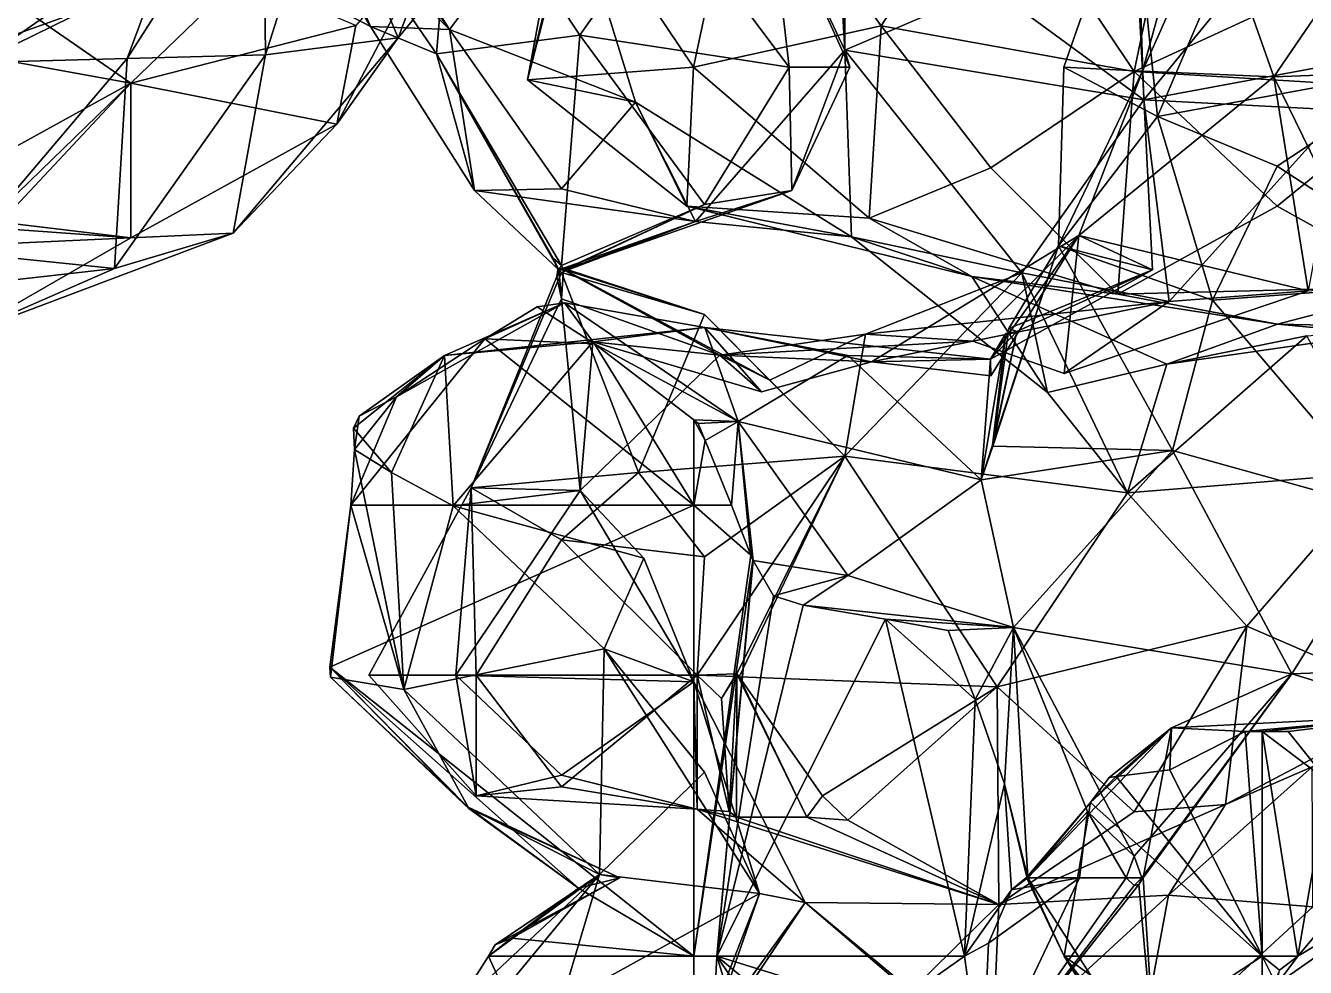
# Model space of a CAD drawing. Extents: x 290083 to 295691, y 4553739 to 4561622.
# Drawn here: x 291511.2 to 291623.8, y 4554070.4 to 4554153.2 of the extents above; entities that cross this region are included whole.
import ezdxf

# ---------------------------------------------------------------- set-up
doc = ezdxf.new("R2010")
doc.units = 0
doc.layers.add('Au_ppm_Pref_-_0_3', color=7, linetype='CONTINUOUS')

msp = doc.modelspace()

# ---------------------------------------------------------------- linework, layer by layer
at = {"layer": 'Au_ppm_Pref_-_0_3'}
for points in [[(291609.46, 4554149.18, 1853.07), (291619.69, 4554172.07, 1852.85), (291608.57, 4554166.81, 1858.84)], [(291619.69, 4554172.07, 1852.85), (291609.46, 4554149.18, 1853.07), (291614.46, 4554167.34, 1849.83)], [(291629.64, 4554150.39, 1829.93), (291621.33, 4554161.03, 1827.21), (291630.86, 4554171.69, 1826.27)], [(291559.43, 4554165.21, 1812.38), (291569.97, 4554149.53, 1811.44), (291574.31, 4554169.97, 1806.27)], [(291574.31, 4554169.97, 1806.27), (291569.97, 4554149.53, 1811.44), (291586.46, 4554153.17, 1808.15)], [(291596.1, 4554168.06, 1805.9), (291574.31, 4554169.97, 1806.27), (291586.46, 4554153.17, 1808.15)], [(291524.5, 4554162.04, 1831.04), (291532.08, 4554169.04, 1823.39), (291520.11, 4554150.3, 1823.44)], [(291532.08, 4554169.04, 1823.39), (291532.29, 4554150.61, 1817.16), (291520.11, 4554150.3, 1823.44)], [(291532.08, 4554169.04, 1823.39), (291524.5, 4554162.04, 1831.04), (291541.52, 4554153.1, 1829.31)], [(291541.52, 4554153.1, 1829.31), (291524.5, 4554162.04, 1831.04), (291534.85, 4554168.86, 1834.67)], [(291537.83, 4554167.85, 1823.47), (291532.08, 4554169.04, 1823.39), (291548.48, 4554152.85, 1825.78)], [(291541.52, 4554153.1, 1829.31), (291548.48, 4554152.85, 1825.78), (291532.08, 4554169.04, 1823.39)], [(291532.08, 4554169.04, 1823.39), (291537.6, 4554167.34, 1816.12), (291532.29, 4554150.61, 1817.16)], [(291547.35, 4554150.7, 1834.83), (291534.85, 4554168.86, 1834.67), (291548.86, 4554169.1, 1839.13)], [(291547.35, 4554150.7, 1834.83), (291541.52, 4554153.1, 1829.31), (291534.85, 4554168.86, 1834.67)], [(291548.48, 4554152.85, 1825.78), (291538.67, 4554168.38, 1823.37), (291537.83, 4554167.85, 1823.47)], [(291558.69, 4554166.36, 1823.3), (291538.67, 4554168.38, 1823.37), (291548.48, 4554152.85, 1825.78)], [(291559.96, 4554152.34, 1839.48), (291547.35, 4554150.7, 1834.83), (291548.86, 4554169.1, 1839.13)], [(291559.96, 4554152.34, 1839.48), (291548.86, 4554169.1, 1839.13), (291567.84, 4554163.59, 1838.48)], [(291583.28, 4554151.04, 1828.75), (291582.33, 4554167.34, 1829.31), (291583.36, 4554168.87, 1823.04)], [(291583.28, 4554151.04, 1828.75), (291583.36, 4554168.87, 1823.04), (291596.13, 4554156.54, 1825.71)], [(291612.75, 4554168.38, 1811.07), (291596.1, 4554168.06, 1805.9), (291608.75, 4554149.15, 1806.98)], [(291623.97, 4554156.18, 1810.52), (291612.75, 4554168.38, 1811.07), (291608.75, 4554149.15, 1806.98)], [(291537.6, 4554167.34, 1816.12), (291543.97, 4554152.12, 1810.46), (291532.29, 4554150.61, 1817.16)], [(291537.6, 4554167.34, 1816.12), (291556.48, 4554167.34, 1810.94), (291543.97, 4554152.12, 1810.46)], [(291547.51, 4554161.57, 1804.47), (291543.97, 4554152.12, 1810.46), (291556.48, 4554167.34, 1810.94)], [(291558.69, 4554166.36, 1823.3), (291555.36, 4554148.42, 1817.37), (291560.25, 4554167.34, 1817.43)], [(291559.43, 4554165.21, 1812.38), (291560.25, 4554167.34, 1817.43), (291555.36, 4554148.42, 1817.37)], [(291583.28, 4554151.04, 1828.75), (291576.57, 4554165.27, 1834.3), (291582.33, 4554167.34, 1829.31)], [(291596.1, 4554168.06, 1805.9), (291586.46, 4554153.17, 1808.15), (291608.75, 4554149.15, 1806.98)], [(291610.79, 4554145.21, 1863.76), (291608.57, 4554166.81, 1858.84), (291620.23, 4554167.31, 1864.34)], [(291609.46, 4554149.18, 1853.07), (291621.02, 4554148.67, 1848.48), (291614.46, 4554167.34, 1849.83)], [(291610.79, 4554145.21, 1863.76), (291620.23, 4554167.31, 1864.34), (291634.57, 4554149.56, 1864.86)], [(291614.46, 4554167.34, 1849.83), (291621.02, 4554148.67, 1848.48), (291633.77, 4554167.32, 1847.09)], [(291634.57, 4554149.56, 1864.86), (291620.23, 4554167.31, 1864.34), (291640.06, 4554167.34, 1868)], [(291621.02, 4554148.67, 1848.48), (291643.86, 4554149.52, 1848.39), (291633.77, 4554167.32, 1847.09)], [(291558.69, 4554166.36, 1823.3), (291548.48, 4554152.85, 1825.78), (291564.86, 4554146.46, 1823.37)], [(291558.69, 4554166.36, 1823.3), (291564.86, 4554146.46, 1823.37), (291555.36, 4554148.42, 1817.37)], [(291608.89, 4554166.86, 1823.25), (291609.58, 4554146.66, 1828.18), (291596.13, 4554156.54, 1825.71)], [(291610.79, 4554145.21, 1863.76), (291602.55, 4554149.52, 1859.01), (291608.57, 4554166.81, 1858.84)], [(291602.55, 4554149.52, 1859.01), (291609.46, 4554149.18, 1853.07), (291608.57, 4554166.81, 1858.84)], [(291609.58, 4554146.66, 1828.18), (291608.89, 4554166.86, 1823.25), (291621.33, 4554161.03, 1827.21)], [(291559.43, 4554165.21, 1812.38), (291555.36, 4554148.42, 1817.37), (291569.97, 4554149.53, 1811.44)], [(291576.57, 4554165.27, 1834.3), (291578.38, 4554149.52, 1838.76), (291567.84, 4554163.59, 1838.48)], [(291576.57, 4554165.27, 1834.3), (291583.72, 4554149.52, 1835.25), (291578.38, 4554149.52, 1838.76)], [(291583.72, 4554149.52, 1835.25), (291576.57, 4554165.27, 1834.3), (291583.28, 4554151.04, 1828.75)], [(291559.96, 4554152.34, 1839.48), (291567.84, 4554163.59, 1838.48), (291578.38, 4554149.52, 1838.76)], [(291516.83, 4554154.75, 1835.25), (291524.5, 4554162.04, 1831.04), (291506.99, 4554149.94, 1829.49)], [(291506.99, 4554149.94, 1829.49), (291524.5, 4554162.04, 1831.04), (291520.11, 4554150.3, 1823.44)], [(291547.51, 4554161.57, 1804.47), (291538.56, 4554144.52, 1804.68), (291543.97, 4554152.12, 1810.46)], [(291538.56, 4554144.52, 1804.68), (291547.51, 4554161.57, 1804.47), (291540.24, 4554153.21, 1800.98)], [(291621.33, 4554161.03, 1827.21), (291629.64, 4554150.39, 1829.93), (291609.58, 4554146.66, 1828.18)], [(291508.71, 4554156.24, 1793.53), (291520.44, 4554148.13, 1799.03), (291530.13, 4554157.48, 1794.91)], [(291540.24, 4554153.21, 1800.98), (291530.13, 4554157.48, 1794.91), (291520.44, 4554148.13, 1799.03)], [(291496.81, 4554152.4, 1799.72), (291520.44, 4554148.13, 1799.03), (291508.71, 4554156.24, 1793.53)], [(291583.28, 4554151.04, 1828.75), (291596.13, 4554156.54, 1825.71), (291609.58, 4554146.66, 1828.18)], [(291634.01, 4554147.63, 1806.55), (291623.97, 4554156.18, 1810.52), (291608.75, 4554149.15, 1806.98)], [(291516.83, 4554154.75, 1835.25), (291498.15, 4554148.07, 1835.75), (291506.04, 4554155.09, 1840.23)], [(291506.99, 4554149.94, 1829.49), (291498.15, 4554148.07, 1835.75), (291516.83, 4554154.75, 1835.25)], [(291538.56, 4554144.52, 1804.68), (291540.24, 4554153.21, 1800.98), (291520.44, 4554148.13, 1799.03)], [(291547.35, 4554150.7, 1834.83), (291550.67, 4554138.69, 1829.31), (291541.52, 4554153.1, 1829.31)], [(291541.52, 4554153.1, 1829.31), (291550.67, 4554138.69, 1829.31), (291548.48, 4554152.85, 1825.78)], [(291550.67, 4554138.69, 1829.31), (291558.33, 4554138.83, 1825.75), (291548.48, 4554152.85, 1825.78)], [(291548.48, 4554152.85, 1825.78), (291558.33, 4554138.83, 1825.75), (291564.86, 4554146.46, 1823.37)], [(291586.46, 4554153.17, 1808.15), (291569.97, 4554149.53, 1811.44), (291585.42, 4554136.26, 1812.12)], [(291586.46, 4554153.17, 1808.15), (291585.42, 4554136.26, 1812.12), (291596.13, 4554140.69, 1808.55)], [(291586.46, 4554153.17, 1808.15), (291596.13, 4554140.69, 1808.55), (291608.75, 4554149.15, 1806.98)], [(291520.44, 4554148.13, 1799.03), (291496.81, 4554152.4, 1799.72), (291505.35, 4554139.82, 1800.75)], [(291532.29, 4554150.61, 1817.16), (291543.97, 4554152.12, 1810.46), (291529.44, 4554134.93, 1810.67)], [(291543.97, 4554152.12, 1810.46), (291538.56, 4554144.52, 1804.68), (291529.44, 4554134.93, 1810.67)], [(291558.33, 4554132.08, 1835.38), (291547.35, 4554150.7, 1834.83), (291559.96, 4554152.34, 1839.48)], [(291558.33, 4554132.08, 1835.38), (291559.96, 4554152.34, 1839.48), (291570.93, 4554137.47, 1839.27)], [(291559.96, 4554152.34, 1839.48), (291578.38, 4554149.52, 1838.76), (291570.93, 4554137.47, 1839.27)], [(291518.99, 4554131.84, 1817.31), (291520.11, 4554150.3, 1823.44), (291532.29, 4554150.61, 1817.16)], [(291518.99, 4554131.84, 1817.31), (291532.29, 4554150.61, 1817.16), (291529.44, 4554134.93, 1810.67)], [(291558.33, 4554132.08, 1835.38), (291557.6, 4554132.74, 1835.25), (291547.35, 4554150.7, 1834.83)], [(291558.11, 4554131.7, 1835.15), (291550.67, 4554138.69, 1829.31), (291547.35, 4554150.7, 1834.83)], [(291558.11, 4554131.7, 1835.15), (291547.35, 4554150.7, 1834.83), (291557.6, 4554132.74, 1835.25)], [(291578.6, 4554138.68, 1835.25), (291583.28, 4554151.04, 1828.75), (291570.14, 4554135.97, 1828.78)], [(291583.28, 4554151.04, 1828.75), (291583.85, 4554134.61, 1823.22), (291570.14, 4554135.97, 1828.78)], [(291578.6, 4554138.68, 1835.25), (291583.72, 4554149.52, 1835.25), (291583.28, 4554151.04, 1828.75)], [(291583.28, 4554151.04, 1828.75), (291598.86, 4554131.45, 1828.9), (291583.85, 4554134.61, 1823.22)], [(291583.28, 4554151.04, 1828.75), (291609.58, 4554146.66, 1828.18), (291598.86, 4554131.45, 1828.9)], [(291609.58, 4554146.66, 1828.18), (291629.64, 4554150.39, 1829.93), (291627.02, 4554145.76, 1835.35)], [(291518.99, 4554131.84, 1817.31), (291505.59, 4554133.2, 1823.98), (291520.11, 4554150.3, 1823.44)], [(291520.11, 4554150.3, 1823.44), (291505.59, 4554133.2, 1823.98), (291506.99, 4554149.94, 1829.49)], [(291555.36, 4554148.42, 1817.37), (291569.37, 4554137.31, 1818.13), (291569.97, 4554149.53, 1811.44)], [(291585.42, 4554136.26, 1812.12), (291569.97, 4554149.53, 1811.44), (291569.37, 4554137.31, 1818.13)], [(291578.6, 4554138.68, 1835.25), (291570.93, 4554137.47, 1839.27), (291578.38, 4554149.52, 1838.76)], [(291578.6, 4554138.68, 1835.25), (291578.38, 4554149.52, 1838.76), (291583.72, 4554149.52, 1835.25)], [(291610.79, 4554145.21, 1863.76), (291602.07, 4554133.83, 1858.92), (291602.55, 4554149.52, 1859.01)], [(291609.46, 4554149.18, 1853.07), (291602.55, 4554149.52, 1859.01), (291602.07, 4554133.83, 1858.92)], [(291610.79, 4554145.21, 1863.76), (291634.57, 4554149.56, 1864.86), (291621.33, 4554140.83, 1867.99)], [(291643.86, 4554149.52, 1848.39), (291621.02, 4554148.67, 1848.48), (291629.98, 4554130.38, 1848.12)], [(291636.91, 4554130.65, 1869.87), (291621.33, 4554140.83, 1867.99), (291634.57, 4554149.56, 1864.86)], [(291508.53, 4554136.6, 1800.96), (291520.44, 4554148.13, 1799.03), (291505.35, 4554139.82, 1800.75)], [(291509.01, 4554135.89, 1801.42), (291520.44, 4554148.13, 1799.03), (291508.53, 4554136.6, 1800.96)], [(291509.01, 4554135.89, 1801.42), (291520.45, 4554134.52, 1805.28), (291520.44, 4554148.13, 1799.03)], [(291520.45, 4554134.52, 1805.28), (291538.56, 4554144.52, 1804.68), (291520.44, 4554148.13, 1799.03)], [(291555.36, 4554148.42, 1817.37), (291564.86, 4554146.46, 1823.37), (291569.37, 4554137.31, 1818.13)], [(291596.13, 4554140.69, 1808.55), (291607.31, 4554129.57, 1810.86), (291608.75, 4554149.15, 1806.98)], [(291602.07, 4554133.83, 1858.92), (291610.36, 4554131.7, 1853.07), (291609.46, 4554149.18, 1853.07)], [(291609.46, 4554149.18, 1853.07), (291610.36, 4554131.7, 1853.07), (291603.88, 4554134.74, 1846.46)], [(291609.46, 4554149.18, 1853.07), (291603.88, 4554134.74, 1846.46), (291621.02, 4554148.67, 1848.48)], [(291621.02, 4554148.67, 1848.48), (291603.88, 4554134.74, 1846.46), (291624.06, 4554129.85, 1841.2)], [(291608.75, 4554149.15, 1806.98), (291607.31, 4554129.57, 1810.86), (291621.33, 4554137.3, 1807.42)], [(291634.01, 4554147.63, 1806.55), (291608.75, 4554149.15, 1806.98), (291621.33, 4554137.3, 1807.42)], [(291621.02, 4554148.67, 1848.48), (291624.06, 4554129.85, 1841.2), (291629.98, 4554130.38, 1848.12)], [(291634.01, 4554147.63, 1806.55), (291621.33, 4554137.3, 1807.42), (291634.05, 4554130.24, 1810.88)], [(291570.14, 4554135.97, 1828.78), (291564.86, 4554146.46, 1823.37), (291558.33, 4554138.83, 1825.75)], [(291570.14, 4554135.97, 1828.78), (291583.85, 4554134.61, 1823.22), (291564.86, 4554146.46, 1823.37)], [(291564.86, 4554146.46, 1823.37), (291583.85, 4554134.61, 1823.22), (291569.37, 4554137.31, 1818.13)], [(291598.86, 4554131.45, 1828.9), (291609.58, 4554146.66, 1828.18), (291611.82, 4554128.93, 1834.79)], [(291611.82, 4554128.93, 1834.79), (291609.58, 4554146.66, 1828.18), (291627.02, 4554145.76, 1835.35)], [(291610.79, 4554145.21, 1863.76), (291615.64, 4554129.05, 1866.68), (291602.07, 4554133.83, 1858.92)], [(291610.79, 4554145.21, 1863.76), (291621.33, 4554140.83, 1867.99), (291615.64, 4554129.05, 1866.68)], [(291611.82, 4554128.93, 1834.79), (291627.02, 4554145.76, 1835.35), (291624.06, 4554129.85, 1841.2)], [(291520.45, 4554134.52, 1805.28), (291529.44, 4554134.93, 1810.67), (291538.56, 4554144.52, 1804.68)], [(291585.42, 4554136.26, 1812.12), (291607.31, 4554129.57, 1810.86), (291596.13, 4554140.69, 1808.55)], [(291636.91, 4554130.65, 1869.87), (291615.64, 4554129.05, 1866.68), (291621.33, 4554140.83, 1867.99)], [(291570.14, 4554135.97, 1828.78), (291558.33, 4554138.83, 1825.75), (291550.67, 4554138.69, 1829.31)], [(291558.11, 4554131.7, 1835.15), (291570.14, 4554135.97, 1828.78), (291550.67, 4554138.69, 1829.31)], [(291558.62, 4554131.7, 1835.25), (291570.93, 4554137.47, 1839.27), (291578.6, 4554138.68, 1835.25)], [(291558.62, 4554131.7, 1835.25), (291578.6, 4554138.68, 1835.25), (291570.14, 4554135.97, 1828.78)], [(291558.33, 4554132.08, 1835.38), (291570.93, 4554137.47, 1839.27), (291558.53, 4554131.7, 1835.34)], [(291558.62, 4554131.7, 1835.25), (291558.53, 4554131.7, 1835.34), (291570.93, 4554137.47, 1839.27)], [(291583.85, 4554134.61, 1823.22), (291594.44, 4554131.13, 1817.55), (291569.37, 4554137.31, 1818.13)], [(291569.37, 4554137.31, 1818.13), (291594.44, 4554131.13, 1817.55), (291585.42, 4554136.26, 1812.12)], [(291607.31, 4554129.57, 1810.86), (291634.05, 4554130.24, 1810.88), (291621.33, 4554137.3, 1807.42)], [(291506.12, 4554135.56, 1802.09), (291520.45, 4554134.52, 1805.28), (291509.01, 4554135.89, 1801.42)], [(291558.11, 4554131.7, 1835.15), (291558.92, 4554131.7, 1834.97), (291570.14, 4554135.97, 1828.78)], [(291558.62, 4554131.7, 1835.25), (291570.14, 4554135.97, 1828.78), (291558.92, 4554131.7, 1834.97)], [(291607.31, 4554129.57, 1810.86), (291585.42, 4554136.26, 1812.12), (291594.44, 4554131.13, 1817.55)], [(291498.07, 4554133.51, 1806.68), (291520.45, 4554134.52, 1805.28), (291506.12, 4554135.56, 1802.09)], [(291520.45, 4554134.52, 1805.28), (291505.45, 4554125.91, 1811.56), (291529.44, 4554134.93, 1810.67)], [(291518.99, 4554131.84, 1817.31), (291529.44, 4554134.93, 1810.67), (291505.45, 4554125.91, 1811.56)], [(291598.86, 4554131.45, 1828.9), (291601.1, 4554120.91, 1823.37), (291583.85, 4554134.61, 1823.22)], [(291583.85, 4554134.61, 1823.22), (291601.1, 4554120.91, 1823.37), (291594.44, 4554131.13, 1817.55)], [(291585.62, 4554123.61, 1847.08), (291603.88, 4554134.74, 1846.46), (291596.13, 4554122.39, 1849.96)], [(291585.62, 4554123.61, 1847.08), (291594.53, 4554125.45, 1841.57), (291603.88, 4554134.74, 1846.46)], [(291594.53, 4554125.45, 1841.57), (291602.58, 4554122.58, 1841.19), (291603.88, 4554134.74, 1846.46)], [(291610.36, 4554131.7, 1853.07), (291596.09, 4554123.86, 1853.07), (291603.88, 4554134.74, 1846.46)], [(291596.13, 4554122.39, 1849.96), (291603.88, 4554134.74, 1846.46), (291596.09, 4554123.86, 1853.07)], [(291624.06, 4554129.85, 1841.2), (291603.88, 4554134.74, 1846.46), (291602.58, 4554122.58, 1841.19)], [(291520.45, 4554134.52, 1805.28), (291498.07, 4554133.51, 1806.68), (291505.45, 4554125.91, 1811.56)], [(291597.7, 4554126.55, 1854.65), (291602.07, 4554133.83, 1858.92), (291596.29, 4554116.34, 1858.65)], [(291602.07, 4554133.83, 1858.92), (291596.31, 4554116.21, 1858.67), (291596.29, 4554116.34, 1858.65)], [(291612.11, 4554115.82, 1863.87), (291596.31, 4554116.21, 1858.67), (291602.07, 4554133.83, 1858.92)], [(291610.36, 4554131.7, 1853.07), (291602.07, 4554133.83, 1858.92), (291597.7, 4554126.55, 1854.65)], [(291602.07, 4554133.83, 1858.92), (291615.64, 4554129.05, 1866.68), (291612.11, 4554115.82, 1863.87)], [(291518.99, 4554131.84, 1817.31), (291495.64, 4554129.2, 1817.75), (291505.59, 4554133.2, 1823.98)], [(291558.33, 4554132.08, 1835.38), (291558.1, 4554131.7, 1835.36), (291557.6, 4554132.74, 1835.25)], [(291558.03, 4554131.7, 1835.25), (291557.6, 4554132.74, 1835.25), (291558.1, 4554131.7, 1835.36)], [(291557.6, 4554132.74, 1835.25), (291558.03, 4554131.7, 1835.25), (291558.11, 4554131.7, 1835.15)], [(291518.99, 4554131.84, 1817.31), (291505.45, 4554125.91, 1811.56), (291495.64, 4554129.2, 1817.75)], [(291550.39, 4554112.54, 1835.25), (291565.12, 4554113.89, 1832.51), (291558.33, 4554131.49, 1835.18)], [(291550.39, 4554112.54, 1835.25), (291558.33, 4554131.49, 1835.18), (291557.92, 4554131.13, 1835.25)], [(291558.33, 4554129.15, 1836.1), (291557.92, 4554131.13, 1835.25), (291558.1, 4554131.7, 1835.36)], [(291557.92, 4554131.13, 1835.25), (291558.03, 4554131.7, 1835.25), (291558.1, 4554131.7, 1835.36)], [(291558.03, 4554131.7, 1835.25), (291557.92, 4554131.13, 1835.25), (291558.11, 4554131.7, 1835.15)], [(291557.92, 4554131.13, 1835.25), (291558.33, 4554131.49, 1835.18), (291558.11, 4554131.7, 1835.15)], [(291558.33, 4554132.08, 1835.38), (291558.53, 4554131.7, 1835.34), (291558.1, 4554131.7, 1835.36)], [(291558.33, 4554129.15, 1836.1), (291558.1, 4554131.7, 1835.36), (291558.53, 4554131.7, 1835.34)], [(291558.92, 4554131.7, 1834.97), (291558.11, 4554131.7, 1835.15), (291558.33, 4554131.49, 1835.18)], [(291558.33, 4554129.15, 1836.1), (291558.53, 4554131.7, 1835.34), (291572.28, 4554124.2, 1841.19)], [(291570.93, 4554127.78, 1830.62), (291558.92, 4554131.7, 1834.97), (291558.33, 4554131.49, 1835.18)], [(291570.93, 4554127.78, 1830.62), (291558.33, 4554131.49, 1835.18), (291565.12, 4554113.89, 1832.51)], [(291558.62, 4554131.7, 1835.25), (291572.28, 4554124.2, 1841.19), (291558.53, 4554131.7, 1835.34)], [(291558.62, 4554131.7, 1835.25), (291576.67, 4554122.01, 1835.25), (291572.28, 4554124.2, 1841.19)], [(291558.62, 4554131.7, 1835.25), (291558.92, 4554131.7, 1834.97), (291570.93, 4554127.78, 1830.62)], [(291558.62, 4554131.7, 1835.25), (291570.93, 4554127.78, 1830.62), (291576.67, 4554122.01, 1835.25)], [(291585.08, 4554126.04, 1836.41), (291583.27, 4554115.31, 1829.06), (291598.86, 4554131.45, 1828.9)], [(291598.86, 4554131.45, 1828.9), (291583.27, 4554115.31, 1829.06), (291608.14, 4554112.09, 1827.21)], [(291585.08, 4554126.04, 1836.41), (291598.86, 4554131.45, 1828.9), (291611.82, 4554128.93, 1834.79)], [(291610.36, 4554131.7, 1853.07), (291598.4, 4554126.29, 1854.08), (291596.09, 4554123.86, 1853.07)], [(291610.36, 4554131.7, 1853.07), (291597.7, 4554126.55, 1854.65), (291598.4, 4554126.29, 1854.08)], [(291598.86, 4554131.45, 1828.9), (291608.14, 4554112.09, 1827.21), (291601.1, 4554120.91, 1823.37)], [(291558.33, 4554129.15, 1836.1), (291550.39, 4554112.54, 1835.25), (291557.92, 4554131.13, 1835.25)], [(291607.31, 4554129.57, 1810.86), (291594.44, 4554131.13, 1817.55), (291621.35, 4554126.94, 1817.42)], [(291601.1, 4554120.91, 1823.37), (291611.61, 4554123.4, 1821.96), (291594.44, 4554131.13, 1817.55)], [(291611.61, 4554123.4, 1821.96), (291621.35, 4554126.94, 1817.42), (291594.44, 4554131.13, 1817.55)], [(291607.31, 4554129.57, 1810.86), (291621.35, 4554126.94, 1817.42), (291634.05, 4554130.24, 1810.88)], [(291636.91, 4554130.65, 1869.87), (291631.5, 4554110.42, 1867.24), (291615.64, 4554129.05, 1866.68)], [(291621.35, 4554126.94, 1817.42), (291645.11, 4554124.71, 1817.41), (291634.05, 4554130.24, 1810.88)], [(291558.33, 4554129.15, 1836.1), (291559.97, 4554112.3, 1841.15), (291550.39, 4554112.54, 1835.25)], [(291558.33, 4554129.15, 1836.1), (291572.28, 4554124.2, 1841.19), (291559.97, 4554112.3, 1841.15)], [(291585.08, 4554126.04, 1836.41), (291611.82, 4554128.93, 1834.79), (291594.53, 4554125.45, 1841.57)], [(291611.82, 4554128.93, 1834.79), (291602.58, 4554122.58, 1841.19), (291594.53, 4554125.45, 1841.57)], [(291624.06, 4554129.85, 1841.2), (291602.58, 4554122.58, 1841.19), (291611.82, 4554128.93, 1834.79)], [(291612.11, 4554115.82, 1863.87), (291615.64, 4554129.05, 1866.68), (291631.5, 4554110.42, 1867.24)], [(291551.6, 4554125.63, 1859.54), (291543.82, 4554120.54, 1857.93), (291558.59, 4554128.81, 1859.16)], [(291558.59, 4554128.81, 1859.16), (291543.82, 4554120.54, 1857.93), (291548.04, 4554124.19, 1854.49)], [(291548.04, 4554124.19, 1854.49), (291570.94, 4554126.64, 1853.16), (291558.59, 4554128.81, 1859.16)], [(291556.21, 4554128.47, 1860.26), (291551.6, 4554125.63, 1859.54), (291558.59, 4554128.81, 1859.16)], [(291556.21, 4554128.47, 1860.26), (291561.24, 4554125.19, 1861.1), (291551.6, 4554125.63, 1859.54)], [(291561.24, 4554125.19, 1861.1), (291556.21, 4554128.47, 1860.26), (291558.59, 4554128.81, 1859.16)], [(291573.89, 4554118.36, 1860.58), (291561.24, 4554125.19, 1861.1), (291558.59, 4554128.81, 1859.16)], [(291570.94, 4554126.64, 1853.16), (291573.89, 4554118.36, 1860.58), (291558.59, 4554128.81, 1859.16)], [(291570.93, 4554127.78, 1830.62), (291565.12, 4554113.89, 1832.51), (291583.27, 4554115.31, 1829.06)], [(291576.67, 4554122.01, 1835.25), (291570.93, 4554127.78, 1830.62), (291583.27, 4554115.31, 1829.06)], [(291611.61, 4554123.4, 1821.96), (291634.19, 4554126.68, 1823.59), (291621.35, 4554126.94, 1817.42)], [(291611.61, 4554123.4, 1821.96), (291623.93, 4554125.9, 1828.61), (291634.19, 4554126.68, 1823.59)], [(291634.19, 4554126.68, 1823.59), (291645.11, 4554124.71, 1817.41), (291621.35, 4554126.94, 1817.42)], [(291551.6, 4554125.63, 1859.54), (291539.8, 4554111.02, 1856.91), (291543.82, 4554120.54, 1857.93)], [(291551.6, 4554125.63, 1859.54), (291570, 4554111.02, 1862.62), (291539.8, 4554111.02, 1856.91)], [(291570.94, 4554126.64, 1853.16), (291548.04, 4554124.19, 1854.49), (291561.1, 4554125.38, 1847.93)], [(291561.24, 4554125.19, 1861.1), (291570, 4554111.02, 1862.62), (291551.6, 4554125.63, 1859.54)], [(291561.1, 4554125.38, 1847.93), (291575.95, 4554120.99, 1847.13), (291570.94, 4554126.64, 1853.16)], [(291570.94, 4554126.64, 1853.16), (291583.53, 4554124.17, 1856.5), (291573.89, 4554118.36, 1860.58)], [(291570.94, 4554126.64, 1853.16), (291596.09, 4554123.86, 1853.07), (291583.53, 4554124.17, 1856.5)], [(291575.95, 4554120.99, 1847.13), (291585.62, 4554123.61, 1847.08), (291570.94, 4554126.64, 1853.16)], [(291596.09, 4554123.86, 1853.07), (291570.94, 4554126.64, 1853.16), (291585.62, 4554123.61, 1847.08)], [(291576.67, 4554122.01, 1835.25), (291585.08, 4554126.04, 1836.41), (291572.28, 4554124.2, 1841.19)], [(291585.08, 4554126.04, 1836.41), (291594.53, 4554125.45, 1841.57), (291572.28, 4554124.2, 1841.19)], [(291576.67, 4554122.01, 1835.25), (291583.27, 4554115.31, 1829.06), (291585.08, 4554126.04, 1836.41)], [(291597.44, 4554126.12, 1854.39), (291596.27, 4554116.28, 1858.65), (291595.26, 4554113.23, 1858.6)], [(291595.26, 4554113.23, 1858.6), (291596.09, 4554123.86, 1853.07), (291597.44, 4554126.12, 1854.39)], [(291598.4, 4554126.29, 1854.08), (291597.44, 4554126.12, 1854.39), (291596.09, 4554123.86, 1853.07)], [(291598.4, 4554126.29, 1854.08), (291596.27, 4554116.28, 1858.65), (291597.44, 4554126.12, 1854.39)], [(291598.4, 4554126.29, 1854.08), (291596.31, 4554116.21, 1858.67), (291596.27, 4554116.28, 1858.65)], [(291596.29, 4554116.34, 1858.65), (291596.31, 4554116.21, 1858.67), (291597.7, 4554126.55, 1854.65)], [(291596.31, 4554116.21, 1858.67), (291598.4, 4554126.29, 1854.08), (291597.7, 4554126.55, 1854.65)], [(291630.38, 4554113.89, 1830.91), (291623.93, 4554125.9, 1828.61), (291608.14, 4554112.09, 1827.21)], [(291608.14, 4554112.09, 1827.21), (291623.93, 4554125.9, 1828.61), (291611.61, 4554123.4, 1821.96)], [(291548.04, 4554124.19, 1854.49), (291548.8, 4554110.96, 1848.42), (291561.1, 4554125.38, 1847.93)], [(291561.1, 4554125.38, 1847.93), (291548.8, 4554110.96, 1848.42), (291559.97, 4554112.3, 1841.15)], [(291561.1, 4554125.38, 1847.93), (291559.97, 4554112.3, 1841.15), (291572.28, 4554124.2, 1841.19)], [(291575.95, 4554120.99, 1847.13), (291561.1, 4554125.38, 1847.93), (291572.28, 4554124.2, 1841.19)], [(291570, 4554118.52, 1862.56), (291570, 4554111.02, 1862.62), (291561.24, 4554125.19, 1861.1)], [(291573.89, 4554118.36, 1860.58), (291570, 4554118.52, 1862.56), (291561.24, 4554125.19, 1861.1)], [(291572.28, 4554124.2, 1841.19), (291594.53, 4554125.45, 1841.57), (291585.62, 4554123.61, 1847.08)], [(291548.04, 4554124.19, 1854.49), (291540.53, 4554118.83, 1857.26), (291540.03, 4554117.78, 1857.14)], [(291548.04, 4554124.19, 1854.49), (291540.03, 4554117.78, 1857.14), (291543.39, 4554113.89, 1853.07)], [(291548.04, 4554124.19, 1854.49), (291543.82, 4554120.54, 1857.93), (291540.53, 4554118.83, 1857.26)], [(291548.04, 4554124.19, 1854.49), (291543.39, 4554113.89, 1853.07), (291548.8, 4554110.96, 1848.42)], [(291585.62, 4554123.61, 1847.08), (291575.95, 4554120.99, 1847.13), (291572.28, 4554124.2, 1841.19)], [(291573.89, 4554118.36, 1860.58), (291583.53, 4554124.17, 1856.5), (291595.26, 4554113.23, 1858.6)], [(291596.09, 4554123.86, 1853.07), (291595.26, 4554113.23, 1858.6), (291583.53, 4554124.17, 1856.5)], [(291596.13, 4554122.39, 1849.96), (291596.09, 4554123.86, 1853.07), (291585.62, 4554123.61, 1847.08)], [(291601.1, 4554120.91, 1823.37), (291608.14, 4554112.09, 1827.21), (291611.61, 4554123.4, 1821.96)], [(291543.82, 4554120.54, 1857.93), (291539.8, 4554111.02, 1856.91), (291540.13, 4554115.91, 1857.11)], [(291543.82, 4554120.54, 1857.93), (291540.13, 4554115.91, 1857.11), (291540.53, 4554118.83, 1857.26)], [(291540.53, 4554118.83, 1857.26), (291540.13, 4554115.91, 1857.11), (291540.03, 4554117.78, 1857.14)], [(291540.03, 4554117.78, 1857.14), (291540.13, 4554115.91, 1857.11), (291543.39, 4554113.89, 1853.07)], [(291570.97, 4554116.71, 1862.81), (291570, 4554118.52, 1862.56), (291570.37, 4554118.2, 1862.66)], [(291570.97, 4554116.71, 1862.81), (291570, 4554111.02, 1862.62), (291570, 4554118.52, 1862.56)], [(291573.89, 4554118.36, 1860.58), (291570.37, 4554118.2, 1862.66), (291570, 4554118.52, 1862.56)], [(291570.97, 4554116.71, 1862.81), (291570.37, 4554118.2, 1862.66), (291573.89, 4554118.36, 1860.58)], [(291573.3, 4554111.02, 1863.41), (291570.97, 4554116.71, 1862.81), (291573.89, 4554118.36, 1860.58)], [(291575, 4554106.63, 1863.93), (291573.3, 4554111.02, 1863.41), (291573.89, 4554118.36, 1860.58)], [(291575.19, 4554106.19, 1863.97), (291575, 4554106.63, 1863.93), (291573.89, 4554118.36, 1860.58)], [(291575.21, 4554106.14, 1863.98), (291575.19, 4554106.19, 1863.97), (291573.89, 4554118.36, 1860.58)], [(291573.89, 4554118.36, 1860.58), (291583.53, 4554104.82, 1861.93), (291575.21, 4554106.14, 1863.98)], [(291583.53, 4554104.82, 1861.93), (291573.89, 4554118.36, 1860.58), (291595.26, 4554113.23, 1858.6)], [(291573.3, 4554111.02, 1863.41), (291570, 4554111.02, 1862.62), (291570.97, 4554116.71, 1862.81)], [(291544.47, 4554094.81, 1852.71), (291540.13, 4554115.91, 1857.11), (291539.8, 4554111.02, 1856.91)], [(291544.47, 4554094.81, 1852.71), (291543.39, 4554113.89, 1853.07), (291540.13, 4554115.91, 1857.11)], [(291596.31, 4554116.21, 1858.67), (291595.26, 4554113.23, 1858.6), (291596.27, 4554116.28, 1858.65)], [(291612.11, 4554115.82, 1863.87), (291595.26, 4554113.23, 1858.6), (291596.31, 4554116.21, 1858.67)], [(291595.26, 4554113.23, 1858.6), (291612.11, 4554115.82, 1863.87), (291598.12, 4554100.24, 1864.98)], [(291612.11, 4554115.82, 1863.87), (291622.6, 4554096.17, 1864.45), (291598.12, 4554100.24, 1864.98)], [(291622.6, 4554096.17, 1864.45), (291612.11, 4554115.82, 1863.87), (291631.5, 4554110.42, 1867.24)], [(291570.93, 4554106.48, 1832.78), (291583.27, 4554115.31, 1829.06), (291565.12, 4554113.89, 1832.51)], [(291583.27, 4554115.31, 1829.06), (291570.29, 4554096.07, 1831.23), (291573.78, 4554096.17, 1830.86)], [(291583.27, 4554115.31, 1829.06), (291570.93, 4554106.48, 1832.78), (291570.29, 4554096.07, 1831.23)], [(291583.27, 4554115.31, 1829.06), (291573.78, 4554096.17, 1830.86), (291573.99, 4554095.92, 1830.85)], [(291583.27, 4554115.31, 1829.06), (291573.99, 4554095.92, 1830.85), (291596.68, 4554095.05, 1828.53)], [(291583.27, 4554115.31, 1829.06), (291596.68, 4554095.05, 1828.53), (291608.14, 4554112.09, 1827.21)], [(291548.8, 4554110.96, 1848.42), (291543.39, 4554113.89, 1853.07), (291544.47, 4554094.81, 1852.71)], [(291558.33, 4554107.97, 1831.28), (291565.12, 4554113.89, 1832.51), (291550.39, 4554112.54, 1835.25)], [(291570.93, 4554106.48, 1832.78), (291565.12, 4554113.89, 1832.51), (291558.33, 4554107.97, 1831.28)], [(291583.53, 4554104.82, 1861.93), (291595.26, 4554113.23, 1858.6), (291598.12, 4554100.24, 1864.98)], [(291630.38, 4554113.89, 1830.91), (291608.14, 4554112.09, 1827.21), (291618.66, 4554100.38, 1830.25)], [(291630.38, 4554113.89, 1830.91), (291618.66, 4554100.38, 1830.25), (291633.98, 4554093.76, 1834.32)], [(291549.05, 4554096.07, 1839.63), (291541.39, 4554096.07, 1835.25), (291550.39, 4554112.54, 1835.25)], [(291550.39, 4554112.54, 1835.25), (291541.39, 4554096.07, 1835.25), (291550.84, 4554096.07, 1831.72)], [(291565.6, 4554106.35, 1847.13), (291559.97, 4554112.3, 1841.15), (291548.8, 4554110.96, 1848.42)], [(291559.97, 4554112.3, 1841.15), (291549.05, 4554096.07, 1839.63), (291550.39, 4554112.54, 1835.25)], [(291559.97, 4554112.3, 1841.15), (291569.98, 4554095.47, 1841.25), (291549.05, 4554096.07, 1839.63)], [(291550.39, 4554112.54, 1835.25), (291550.84, 4554096.07, 1831.72), (291558.33, 4554107.97, 1831.28)], [(291565.6, 4554106.35, 1847.13), (291569.98, 4554095.47, 1841.25), (291559.97, 4554112.3, 1841.15)], [(291608.14, 4554112.09, 1827.21), (291596.68, 4554095.05, 1828.53), (291618.66, 4554100.38, 1830.25)], [(291537.95, 4554096.77, 1856.9), (291539.8, 4554111.02, 1856.91), (291570, 4554111.02, 1862.62)], [(291570, 4554111.02, 1862.62), (291570, 4554071.34, 1863.56), (291537.95, 4554096.77, 1856.9)], [(291538, 4554095.89, 1856.8), (291539.8, 4554111.02, 1856.91), (291537.95, 4554096.77, 1856.9)], [(291544.47, 4554094.81, 1852.71), (291539.8, 4554111.02, 1856.91), (291538, 4554095.89, 1856.8)], [(291544.47, 4554094.81, 1852.71), (291562.08, 4554098.39, 1848.65), (291548.8, 4554110.96, 1848.42)], [(291562.08, 4554098.39, 1848.65), (291565.6, 4554106.35, 1847.13), (291548.8, 4554110.96, 1848.42)], [(291575, 4554106.63, 1863.93), (291570, 4554111.02, 1862.62), (291573.3, 4554111.02, 1863.41)], [(291570, 4554071.34, 1863.56), (291570, 4554111.02, 1862.62), (291575, 4554106.63, 1863.93)], [(291631.5, 4554110.42, 1867.24), (291631.26, 4554096.49, 1868.39), (291622.6, 4554096.17, 1864.45)], [(291570.29, 4554096.07, 1831.23), (291558.33, 4554107.97, 1831.28), (291550.84, 4554096.07, 1831.72)], [(291570.93, 4554106.48, 1832.78), (291558.33, 4554107.97, 1831.28), (291570.29, 4554096.07, 1831.23)], [(291570, 4554071.34, 1863.56), (291575, 4554106.63, 1863.93), (291575.19, 4554106.19, 1863.97)], [(291562.08, 4554098.39, 1848.65), (291569.98, 4554095.47, 1841.25), (291565.6, 4554106.35, 1847.13)], [(291570, 4554071.34, 1863.56), (291575.19, 4554106.19, 1863.97), (291572.01, 4554071.34, 1863.97)], [(291575.19, 4554106.19, 1863.97), (291575.21, 4554106.14, 1863.98), (291572.01, 4554071.34, 1863.97)], [(291575.21, 4554106.14, 1863.98), (291577.01, 4554103.04, 1864.4), (291572.01, 4554071.34, 1863.97)], [(291577.01, 4554103.04, 1864.4), (291575.21, 4554106.14, 1863.98), (291583.53, 4554104.82, 1861.93)], [(291583.53, 4554104.82, 1861.93), (291579.62, 4554102.22, 1864.95), (291577.01, 4554103.04, 1864.4)], [(291598.12, 4554100.24, 1864.98), (291579.62, 4554102.22, 1864.95), (291583.53, 4554104.82, 1861.93)], [(291577.01, 4554103.04, 1864.4), (291579.62, 4554102.22, 1864.95), (291572.01, 4554071.34, 1863.97)], [(291579.62, 4554102.22, 1864.95), (291586.85, 4554100.99, 1866.45), (291572.01, 4554071.34, 1863.97)], [(291598.12, 4554100.24, 1864.98), (291586.85, 4554100.99, 1866.45), (291579.62, 4554102.22, 1864.95)], [(291593.81, 4554071.34, 1868.43), (291572.01, 4554071.34, 1863.97), (291586.85, 4554100.99, 1866.45)], [(291594.74, 4554093.93, 1868.2), (291593.81, 4554071.34, 1868.43), (291586.85, 4554100.99, 1866.45)], [(291592.38, 4554100, 1867.76), (291594.74, 4554093.93, 1868.2), (291586.85, 4554100.99, 1866.45)], [(291598.12, 4554100.24, 1864.98), (291592.38, 4554100, 1867.76), (291586.85, 4554100.99, 1866.45)], [(291594.74, 4554093.93, 1868.2), (291592.38, 4554100, 1867.76), (291598.12, 4554100.24, 1864.98)], [(291597.33, 4554086.51, 1868.86), (291594.74, 4554093.93, 1868.2), (291598.12, 4554100.24, 1864.98)], [(291608.73, 4554084.03, 1831.24), (291618.66, 4554100.38, 1830.25), (291596.68, 4554095.05, 1828.53)], [(291598.12, 4554100.24, 1864.98), (291599.38, 4554078.25, 1869.36), (291597.33, 4554086.51, 1868.86)], [(291598.12, 4554100.24, 1864.98), (291604.62, 4554084.06, 1864.95), (291599.38, 4554078.25, 1869.36)], [(291608.73, 4554080.15, 1864.31), (291604.62, 4554084.06, 1864.95), (291598.12, 4554100.24, 1864.98)], [(291608.73, 4554080.15, 1864.31), (291598.12, 4554100.24, 1864.98), (291622.6, 4554096.17, 1864.45)], [(291616.78, 4554084.69, 1835.25), (291618.66, 4554100.38, 1830.25), (291608.73, 4554084.03, 1831.24)], [(291616.78, 4554084.69, 1835.25), (291633.98, 4554093.76, 1834.32), (291618.66, 4554100.38, 1830.25)], [(291562.08, 4554098.39, 1848.65), (291544.47, 4554094.81, 1852.71), (291561.67, 4554078.54, 1854.18)], [(291562.08, 4554098.39, 1848.65), (291561.67, 4554078.54, 1854.18), (291570.93, 4554087.53, 1850.22)], [(291562.08, 4554098.39, 1848.65), (291570.93, 4554087.53, 1850.22), (291575.76, 4554076.86, 1848.04)], [(291562.08, 4554098.39, 1848.65), (291575.76, 4554076.86, 1848.04), (291569.98, 4554095.47, 1841.25)], [(291538, 4554095.89, 1856.8), (291537.95, 4554096.77, 1856.9), (291549.76, 4554084.72, 1859)], [(291549.76, 4554084.72, 1859), (291537.95, 4554096.77, 1856.9), (291550.04, 4554084.51, 1859.06)], [(291550.04, 4554084.51, 1859.06), (291537.95, 4554096.77, 1856.9), (291559.85, 4554077.33, 1861.18)], [(291537.95, 4554096.77, 1856.9), (291570, 4554071.34, 1863.56), (291559.85, 4554077.33, 1861.18)], [(291634.46, 4554092.56, 1870.22), (291622.6, 4554096.17, 1864.45), (291631.26, 4554096.49, 1868.39)], [(291550.12, 4554084.45, 1859.01), (291538, 4554095.89, 1856.8), (291549.76, 4554084.72, 1859)], [(291550.12, 4554084.45, 1859.01), (291544.47, 4554094.81, 1852.71), (291538, 4554095.89, 1856.8)], [(291549.05, 4554096.07, 1839.63), (291550.83, 4554085.46, 1835.25), (291541.39, 4554096.07, 1835.25)], [(291541.39, 4554096.07, 1835.25), (291550.83, 4554085.46, 1835.25), (291550.84, 4554096.07, 1831.72)], [(291549.05, 4554096.07, 1839.63), (291569.98, 4554095.47, 1841.25), (291558.33, 4554087.28, 1838.18)], [(291549.05, 4554096.07, 1839.63), (291558.33, 4554087.28, 1838.18), (291550.83, 4554085.46, 1835.25)], [(291550.83, 4554085.46, 1835.25), (291558.33, 4554086.24, 1831.98), (291550.84, 4554096.07, 1831.72)], [(291570.29, 4554096.07, 1831.23), (291550.84, 4554096.07, 1831.72), (291558.33, 4554086.24, 1831.98)], [(291570.29, 4554096.07, 1831.23), (291558.33, 4554086.24, 1831.98), (291570.27, 4554084.28, 1835.25)], [(291558.33, 4554087.28, 1838.18), (291569.98, 4554095.47, 1841.25), (291570.27, 4554084.28, 1835.25)], [(291569.98, 4554095.47, 1841.25), (291575.76, 4554076.86, 1848.04), (291579.78, 4554076.06, 1840.3)], [(291569.98, 4554095.47, 1841.25), (291579.78, 4554076.06, 1840.3), (291570.27, 4554084.28, 1835.25)], [(291570.29, 4554096.07, 1831.23), (291570.27, 4554084.28, 1835.25), (291573.1, 4554084.08, 1834.35)], [(291573.78, 4554096.17, 1830.86), (291570.29, 4554096.07, 1831.23), (291573.6, 4554095.94, 1830.89)], [(291572.43, 4554094, 1831.19), (291570.29, 4554096.07, 1831.23), (291573.1, 4554084.08, 1834.35)], [(291570.29, 4554096.07, 1831.23), (291572.43, 4554094, 1831.19), (291573.6, 4554095.94, 1830.89)], [(291573.78, 4554096.17, 1830.86), (291572.43, 4554094, 1831.19), (291573.1, 4554084.08, 1834.35)], [(291573.78, 4554096.17, 1830.86), (291573.6, 4554095.94, 1830.89), (291572.43, 4554094, 1831.19)], [(291573.78, 4554096.17, 1830.86), (291573.1, 4554084.08, 1834.35), (291573.73, 4554083.57, 1834.65)], [(291573.73, 4554083.57, 1834.65), (291579.93, 4554083.58, 1832.16), (291573.78, 4554096.17, 1830.86)], [(291573.99, 4554095.92, 1830.85), (291573.78, 4554096.17, 1830.86), (291579.93, 4554083.58, 1832.16)], [(291573.99, 4554095.92, 1830.85), (291581.3, 4554085.46, 1831.04), (291596.68, 4554095.05, 1828.53)], [(291581.3, 4554085.46, 1831.04), (291573.99, 4554095.92, 1830.85), (291579.93, 4554083.58, 1832.16)], [(291609.4, 4554078.25, 1864.63), (291608.73, 4554080.15, 1864.31), (291622.6, 4554096.17, 1864.45)], [(291622.6, 4554096.17, 1864.45), (291609.42, 4554078.25, 1864.95), (291609.4, 4554078.25, 1864.63)], [(291622.6, 4554096.17, 1864.45), (291609.53, 4554078.25, 1865.33), (291609.42, 4554078.25, 1864.95)], [(291612.01, 4554091.43, 1870.89), (291609.53, 4554078.25, 1865.33), (291622.6, 4554096.17, 1864.45)], [(291612.01, 4554091.43, 1870.89), (291622.6, 4554096.17, 1864.45), (291634.46, 4554092.56, 1870.22)], [(291561.67, 4554078.54, 1854.18), (291544.47, 4554094.81, 1852.71), (291550.12, 4554084.45, 1859.01)], [(291583.53, 4554083.32, 1831), (291596.68, 4554095.05, 1828.53), (291581.3, 4554085.46, 1831.04)], [(291583.53, 4554083.32, 1831), (291596.82, 4554075.9, 1833.93), (291596.68, 4554095.05, 1828.53)], [(291608.73, 4554084.03, 1831.24), (291596.68, 4554095.05, 1828.53), (291596.82, 4554075.9, 1833.93)], [(291594.74, 4554093.93, 1868.2), (291597.33, 4554086.51, 1868.86), (291593.81, 4554071.34, 1868.43)], [(291616.78, 4554084.69, 1835.25), (291624.39, 4554088, 1839.94), (291633.98, 4554093.76, 1834.32)], [(291618.5, 4554091.12, 1873.85), (291612.01, 4554091.43, 1870.89), (291634.46, 4554092.56, 1870.22)], [(291620, 4554091.11, 1874.21), (291618.5, 4554091.12, 1873.85), (291634.46, 4554092.56, 1870.22)], [(291622.3, 4554091.1, 1874.77), (291620, 4554091.11, 1874.21), (291634.46, 4554092.56, 1870.22)], [(291622.3, 4554091.1, 1874.77), (291634.46, 4554092.56, 1870.22), (291625.8, 4554086.72, 1875.53)], [(291612.01, 4554091.43, 1870.89), (291604.9, 4554084.85, 1870.44), (291599.38, 4554078.25, 1869.36)], [(291612.01, 4554091.43, 1870.89), (291599.38, 4554078.25, 1869.36), (291609.53, 4554078.25, 1865.33)], [(291612.01, 4554091.43, 1870.89), (291606.55, 4554087.07, 1870.89), (291604.9, 4554084.85, 1870.44)], [(291607.16, 4554087.15, 1871.04), (291606.55, 4554087.07, 1870.89), (291612.01, 4554091.43, 1870.89)], [(291607.16, 4554087.15, 1871.04), (291612.01, 4554091.43, 1870.89), (291611.87, 4554087.74, 1872.18)], [(291612.01, 4554091.43, 1870.89), (291618.5, 4554091.12, 1873.85), (291611.87, 4554087.74, 1872.18)], [(291618.5, 4554091.12, 1873.85), (291620, 4554071.34, 1873.78), (291611.87, 4554087.74, 1872.18)], [(291620, 4554091.11, 1874.21), (291620, 4554071.34, 1873.78), (291618.5, 4554091.12, 1873.85)], [(291620, 4554091.11, 1874.21), (291622.3, 4554091.1, 1874.77), (291625.8, 4554086.72, 1875.53)], [(291620, 4554091.11, 1874.21), (291625.8, 4554086.72, 1875.53), (291623.14, 4554071.34, 1874.55)], [(291620, 4554091.11, 1874.21), (291623.14, 4554071.34, 1874.55), (291620, 4554071.34, 1873.78)], [(291558.33, 4554087.28, 1838.18), (291570.27, 4554084.28, 1835.25), (291550.83, 4554085.46, 1835.25)], [(291575.76, 4554076.86, 1848.04), (291570.93, 4554087.53, 1850.22), (291561.67, 4554078.54, 1854.18)], [(291611.87, 4554087.74, 1872.18), (291620, 4554071.34, 1873.78), (291607.16, 4554087.15, 1871.04)], [(291616.78, 4554084.69, 1835.25), (291611.76, 4554076.72, 1840.54), (291624.39, 4554088, 1839.94)], [(291624.46, 4554075.68, 1844.8), (291624.39, 4554088, 1839.94), (291611.76, 4554076.72, 1840.54)], [(291550.83, 4554085.46, 1835.25), (291570.27, 4554084.28, 1835.25), (291558.33, 4554086.24, 1831.98)], [(291597.33, 4554086.51, 1868.86), (291597.93, 4554077.19, 1869.16), (291593.81, 4554071.34, 1868.43)], [(291599.28, 4554078.29, 1869.42), (291597.93, 4554077.19, 1869.16), (291597.33, 4554086.51, 1868.86)], [(291599.28, 4554078.29, 1869.42), (291597.33, 4554086.51, 1868.86), (291599.38, 4554078.25, 1869.36)], [(291606.55, 4554087.07, 1870.89), (291607.16, 4554087.15, 1871.04), (291604.9, 4554084.85, 1870.44)], [(291607.16, 4554087.15, 1871.04), (291620, 4554071.34, 1873.78), (291604.9, 4554084.85, 1870.44)], [(291623.14, 4554071.34, 1874.55), (291625.8, 4554086.72, 1875.53), (291628.96, 4554078.25, 1876.13)], [(291581.3, 4554085.46, 1831.04), (291579.93, 4554083.58, 1832.16), (291583.53, 4554083.32, 1831)], [(291550.04, 4554084.51, 1859.06), (291550.12, 4554084.45, 1859.01), (291549.76, 4554084.72, 1859)], [(291550.17, 4554084.35, 1859.08), (291550.04, 4554084.51, 1859.06), (291559.85, 4554077.33, 1861.18)], [(291550.12, 4554084.45, 1859.01), (291550.04, 4554084.51, 1859.06), (291550.17, 4554084.35, 1859.08)], [(291563.46, 4554078.25, 1858.02), (291550.12, 4554084.45, 1859.01), (291550.17, 4554084.35, 1859.08)], [(291550.12, 4554084.45, 1859.01), (291563.46, 4554078.25, 1858.02), (291561.67, 4554078.54, 1854.18)], [(291563.46, 4554078.25, 1858.02), (291550.17, 4554084.35, 1859.08), (291559.85, 4554077.33, 1861.18)], [(291573.1, 4554084.08, 1834.35), (291570.27, 4554084.28, 1835.25), (291573.73, 4554083.57, 1834.65)], [(291573.73, 4554083.57, 1834.65), (291570.27, 4554084.28, 1835.25), (291596.82, 4554075.9, 1833.93)], [(291570.27, 4554084.28, 1835.25), (291579.78, 4554076.06, 1840.3), (291596.82, 4554075.9, 1833.93)], [(291596.82, 4554075.9, 1833.93), (291611.76, 4554076.72, 1840.54), (291616.78, 4554084.69, 1835.25)], [(291616.78, 4554084.69, 1835.25), (291608.73, 4554084.03, 1831.24), (291596.82, 4554075.9, 1833.93)], [(291599.28, 4554078.29, 1869.42), (291604.9, 4554084.85, 1870.44), (291599.28, 4554078.21, 1869.42)], [(291604.9, 4554084.85, 1870.44), (291602.59, 4554071.34, 1870.22), (291599.28, 4554078.21, 1869.42)], [(291599.38, 4554078.25, 1869.36), (291604.9, 4554084.85, 1870.44), (291599.28, 4554078.29, 1869.42)], [(291599.38, 4554078.25, 1869.36), (291604.62, 4554084.06, 1864.95), (291603.92, 4554078.25, 1864.95)], [(291620, 4554071.34, 1873.78), (291602.59, 4554071.34, 1870.22), (291604.9, 4554084.85, 1870.44)], [(291604.62, 4554084.06, 1864.95), (291608.04, 4554078.25, 1864.62), (291603.92, 4554078.25, 1864.95)], [(291608.73, 4554080.15, 1864.31), (291608.04, 4554078.25, 1864.62), (291604.62, 4554084.06, 1864.95)], [(291579.93, 4554083.58, 1832.16), (291573.73, 4554083.57, 1834.65), (291596.82, 4554075.9, 1833.93)], [(291583.53, 4554083.32, 1831), (291579.93, 4554083.58, 1832.16), (291596.82, 4554075.9, 1833.93)], [(291608.73, 4554080.15, 1864.31), (291609.4, 4554078.25, 1864.63), (291608.04, 4554078.25, 1864.62)], [(291561.67, 4554078.54, 1854.18), (291548.81, 4554066.46, 1856.65), (291545.93, 4554059.47, 1853.14)], [(291545.93, 4554059.47, 1853.14), (291558.31, 4554067.22, 1847.26), (291561.67, 4554078.54, 1854.18)], [(291561.67, 4554078.54, 1854.18), (291551.91, 4554071.34, 1857.91), (291548.81, 4554066.46, 1856.65)], [(291561.67, 4554078.54, 1854.18), (291552.5, 4554072.35, 1858.23), (291551.91, 4554071.34, 1857.91)], [(291561.67, 4554078.54, 1854.18), (291563.46, 4554078.25, 1858.02), (291552.5, 4554072.35, 1858.23)], [(291552.5, 4554072.35, 1858.23), (291563.46, 4554078.25, 1858.02), (291553.94, 4554072.94, 1858.76)], [(291553.94, 4554072.94, 1858.76), (291563.46, 4554078.25, 1858.02), (291559.85, 4554077.33, 1861.18)], [(291575.76, 4554076.86, 1848.04), (291561.67, 4554078.54, 1854.18), (291558.31, 4554067.22, 1847.26)], [(291595.36, 4554060.14, 1864.36), (291595.93, 4554072.49, 1868.84), (291603.92, 4554078.25, 1864.95)], [(291595.36, 4554060.14, 1864.36), (291608.04, 4554078.25, 1864.62), (291608.73, 4554077.55, 1864.71)], [(291595.36, 4554060.14, 1864.36), (291603.92, 4554078.25, 1864.95), (291608.04, 4554078.25, 1864.62)], [(291595.93, 4554072.49, 1868.84), (291597.93, 4554077.19, 1869.16), (291603.92, 4554078.25, 1864.95)], [(291599.28, 4554078.29, 1869.42), (291599.22, 4554078.18, 1869.41), (291597.93, 4554077.19, 1869.16)], [(291597.93, 4554077.19, 1869.16), (291599.22, 4554078.18, 1869.41), (291599.38, 4554078.25, 1869.36)], [(291597.93, 4554077.19, 1869.16), (291599.38, 4554078.25, 1869.36), (291603.92, 4554078.25, 1864.95)], [(291599.28, 4554078.29, 1869.42), (291599.28, 4554078.21, 1869.42), (291599.22, 4554078.18, 1869.41)], [(291599.38, 4554078.25, 1869.36), (291599.22, 4554078.18, 1869.41), (291599.28, 4554078.21, 1869.42)], [(291602.59, 4554071.34, 1870.22), (291599.38, 4554078.25, 1869.36), (291599.28, 4554078.21, 1869.42)], [(291610.66, 4554060.74, 1870.08), (291599.38, 4554078.25, 1869.36), (291602.59, 4554071.34, 1870.22)], [(291610.66, 4554060.74, 1870.08), (291609.53, 4554078.25, 1865.33), (291599.38, 4554078.25, 1869.36)], [(291608.73, 4554077.55, 1864.71), (291608.04, 4554078.25, 1864.62), (291609.4, 4554078.25, 1864.63)], [(291608.73, 4554077.55, 1864.71), (291609.4, 4554078.25, 1864.63), (291609.14, 4554077.66, 1864.95)], [(291610.66, 4554060.74, 1870.08), (291609.14, 4554077.66, 1864.95), (291609.53, 4554078.25, 1865.33)], [(291609.14, 4554077.66, 1864.95), (291609.42, 4554078.25, 1864.95), (291609.53, 4554078.25, 1865.33)], [(291609.14, 4554077.66, 1864.95), (291609.4, 4554078.25, 1864.63), (291609.42, 4554078.25, 1864.95)], [(291621.33, 4554068.91, 1874), (291623.14, 4554071.34, 1874.55), (291634.68, 4554078.25, 1876.33)], [(291634.36, 4554060.49, 1870.98), (291621.33, 4554068.91, 1874), (291634.68, 4554078.25, 1876.33)], [(291634.68, 4554078.25, 1876.33), (291623.14, 4554071.34, 1874.55), (291628.96, 4554078.25, 1876.13)], [(291559.85, 4554077.33, 1861.18), (291570, 4554071.34, 1863.56), (291553.94, 4554072.94, 1858.76)], [(291597.93, 4554077.19, 1869.16), (291595.93, 4554072.49, 1868.84), (291593.81, 4554071.34, 1868.43)], [(291595.36, 4554060.14, 1864.36), (291609.14, 4554077.66, 1864.95), (291610.66, 4554060.74, 1870.08)], [(291595.36, 4554060.14, 1864.36), (291608.73, 4554077.55, 1864.71), (291609.14, 4554077.66, 1864.95)], [(291569.27, 4554060.33, 1841.95), (291575.76, 4554076.86, 1848.04), (291558.31, 4554067.22, 1847.26)], [(291575.76, 4554076.86, 1848.04), (291569.27, 4554060.33, 1841.95), (291571.5, 4554064.63, 1842.61)], [(291575.76, 4554076.86, 1848.04), (291571.5, 4554064.63, 1842.61), (291579.78, 4554076.06, 1840.3)], [(291579.78, 4554076.06, 1840.3), (291571.5, 4554064.63, 1842.61), (291571.68, 4554063.94, 1841.57)], [(291571.68, 4554063.94, 1841.57), (291596.24, 4554062.44, 1841.14), (291579.78, 4554076.06, 1840.3)], [(291596.82, 4554075.9, 1833.93), (291579.78, 4554076.06, 1840.3), (291589, 4554068.18, 1835.25)], [(291589, 4554068.18, 1835.25), (291579.78, 4554076.06, 1840.3), (291596.24, 4554062.44, 1841.14)], [(291608.9, 4554061.37, 1847.03), (291611.76, 4554076.72, 1840.54), (291596.24, 4554062.44, 1841.14)], [(291596.24, 4554062.44, 1841.14), (291611.76, 4554076.72, 1840.54), (291596.82, 4554075.9, 1833.93)], [(291608.9, 4554061.37, 1847.03), (291624.46, 4554075.68, 1844.8), (291611.76, 4554076.72, 1840.54)], [(291596.24, 4554062.44, 1841.14), (291596.82, 4554075.9, 1833.93), (291589, 4554068.18, 1835.25)], [(291608.9, 4554061.37, 1847.03), (291634.69, 4554060.27, 1847.35), (291624.46, 4554075.68, 1844.8)], [(291552.5, 4554072.35, 1858.23), (291553.94, 4554072.94, 1858.76), (291551.91, 4554071.34, 1857.91)], [(291553.94, 4554072.94, 1858.76), (291570, 4554071.34, 1863.56), (291551.91, 4554071.34, 1857.91)], [(291595.93, 4554072.49, 1868.84), (291595.36, 4554060.14, 1864.36), (291593.81, 4554071.34, 1868.43)], [(291551.91, 4554071.34, 1857.91), (291570, 4554031.65, 1861.16), (291548.81, 4554066.46, 1856.65)], [(291570, 4554071.34, 1863.56), (291570, 4554031.65, 1861.16), (291551.91, 4554071.34, 1857.91)], [(291570, 4554031.65, 1861.16), (291570, 4554071.34, 1863.56), (291572.01, 4554071.34, 1863.97)], [(291572.01, 4554071.34, 1863.97), (291584.14, 4554031.65, 1863.97), (291570, 4554031.65, 1861.16)], [(291582.46, 4554062.69, 1865.53), (291579.46, 4554060.28, 1864.78), (291572.01, 4554071.34, 1863.97)], [(291579.46, 4554060.28, 1864.78), (291584.14, 4554031.65, 1863.97), (291572.01, 4554071.34, 1863.97)], [(291587.18, 4554066.67, 1866.76), (291582.46, 4554062.69, 1865.53), (291572.01, 4554071.34, 1863.97)], [(291593.81, 4554071.34, 1868.43), (291587.18, 4554066.67, 1866.76), (291572.01, 4554071.34, 1863.97)], [(291593.81, 4554071.34, 1868.43), (291595.36, 4554060.14, 1864.36), (291587.18, 4554066.67, 1866.76)], [(291610.89, 4554065.38, 1871.52), (291605.53, 4554067.36, 1870.56), (291602.59, 4554071.34, 1870.22)], [(291604.74, 4554067.82, 1870.42), (291602.59, 4554071.34, 1870.22), (291605.53, 4554067.36, 1870.56)], [(291602.59, 4554071.34, 1870.22), (291620, 4554071.34, 1873.78), (291610.89, 4554065.38, 1871.52)], [(291604.74, 4554067.82, 1870.42), (291610.66, 4554060.74, 1870.08), (291602.59, 4554071.34, 1870.22)], [(291620, 4554068.03, 1873.56), (291610.89, 4554065.38, 1871.52), (291620, 4554071.34, 1873.78)], [(291621.11, 4554069.11, 1874.03), (291620, 4554068.03, 1873.56), (291620, 4554071.34, 1873.78)], [(291621.52, 4554070.13, 1874.25), (291621.11, 4554069.11, 1874.03), (291620, 4554071.34, 1873.78)], [(291623.14, 4554071.34, 1874.55), (291621.52, 4554070.13, 1874.25), (291620, 4554071.34, 1873.78)], [(291621.52, 4554070.13, 1874.25), (291623.14, 4554071.34, 1874.55), (291621.33, 4554068.91, 1874)]]:
    msp.add_3dface(points, dxfattribs=at)

doc.saveas('drawing.dxf')
